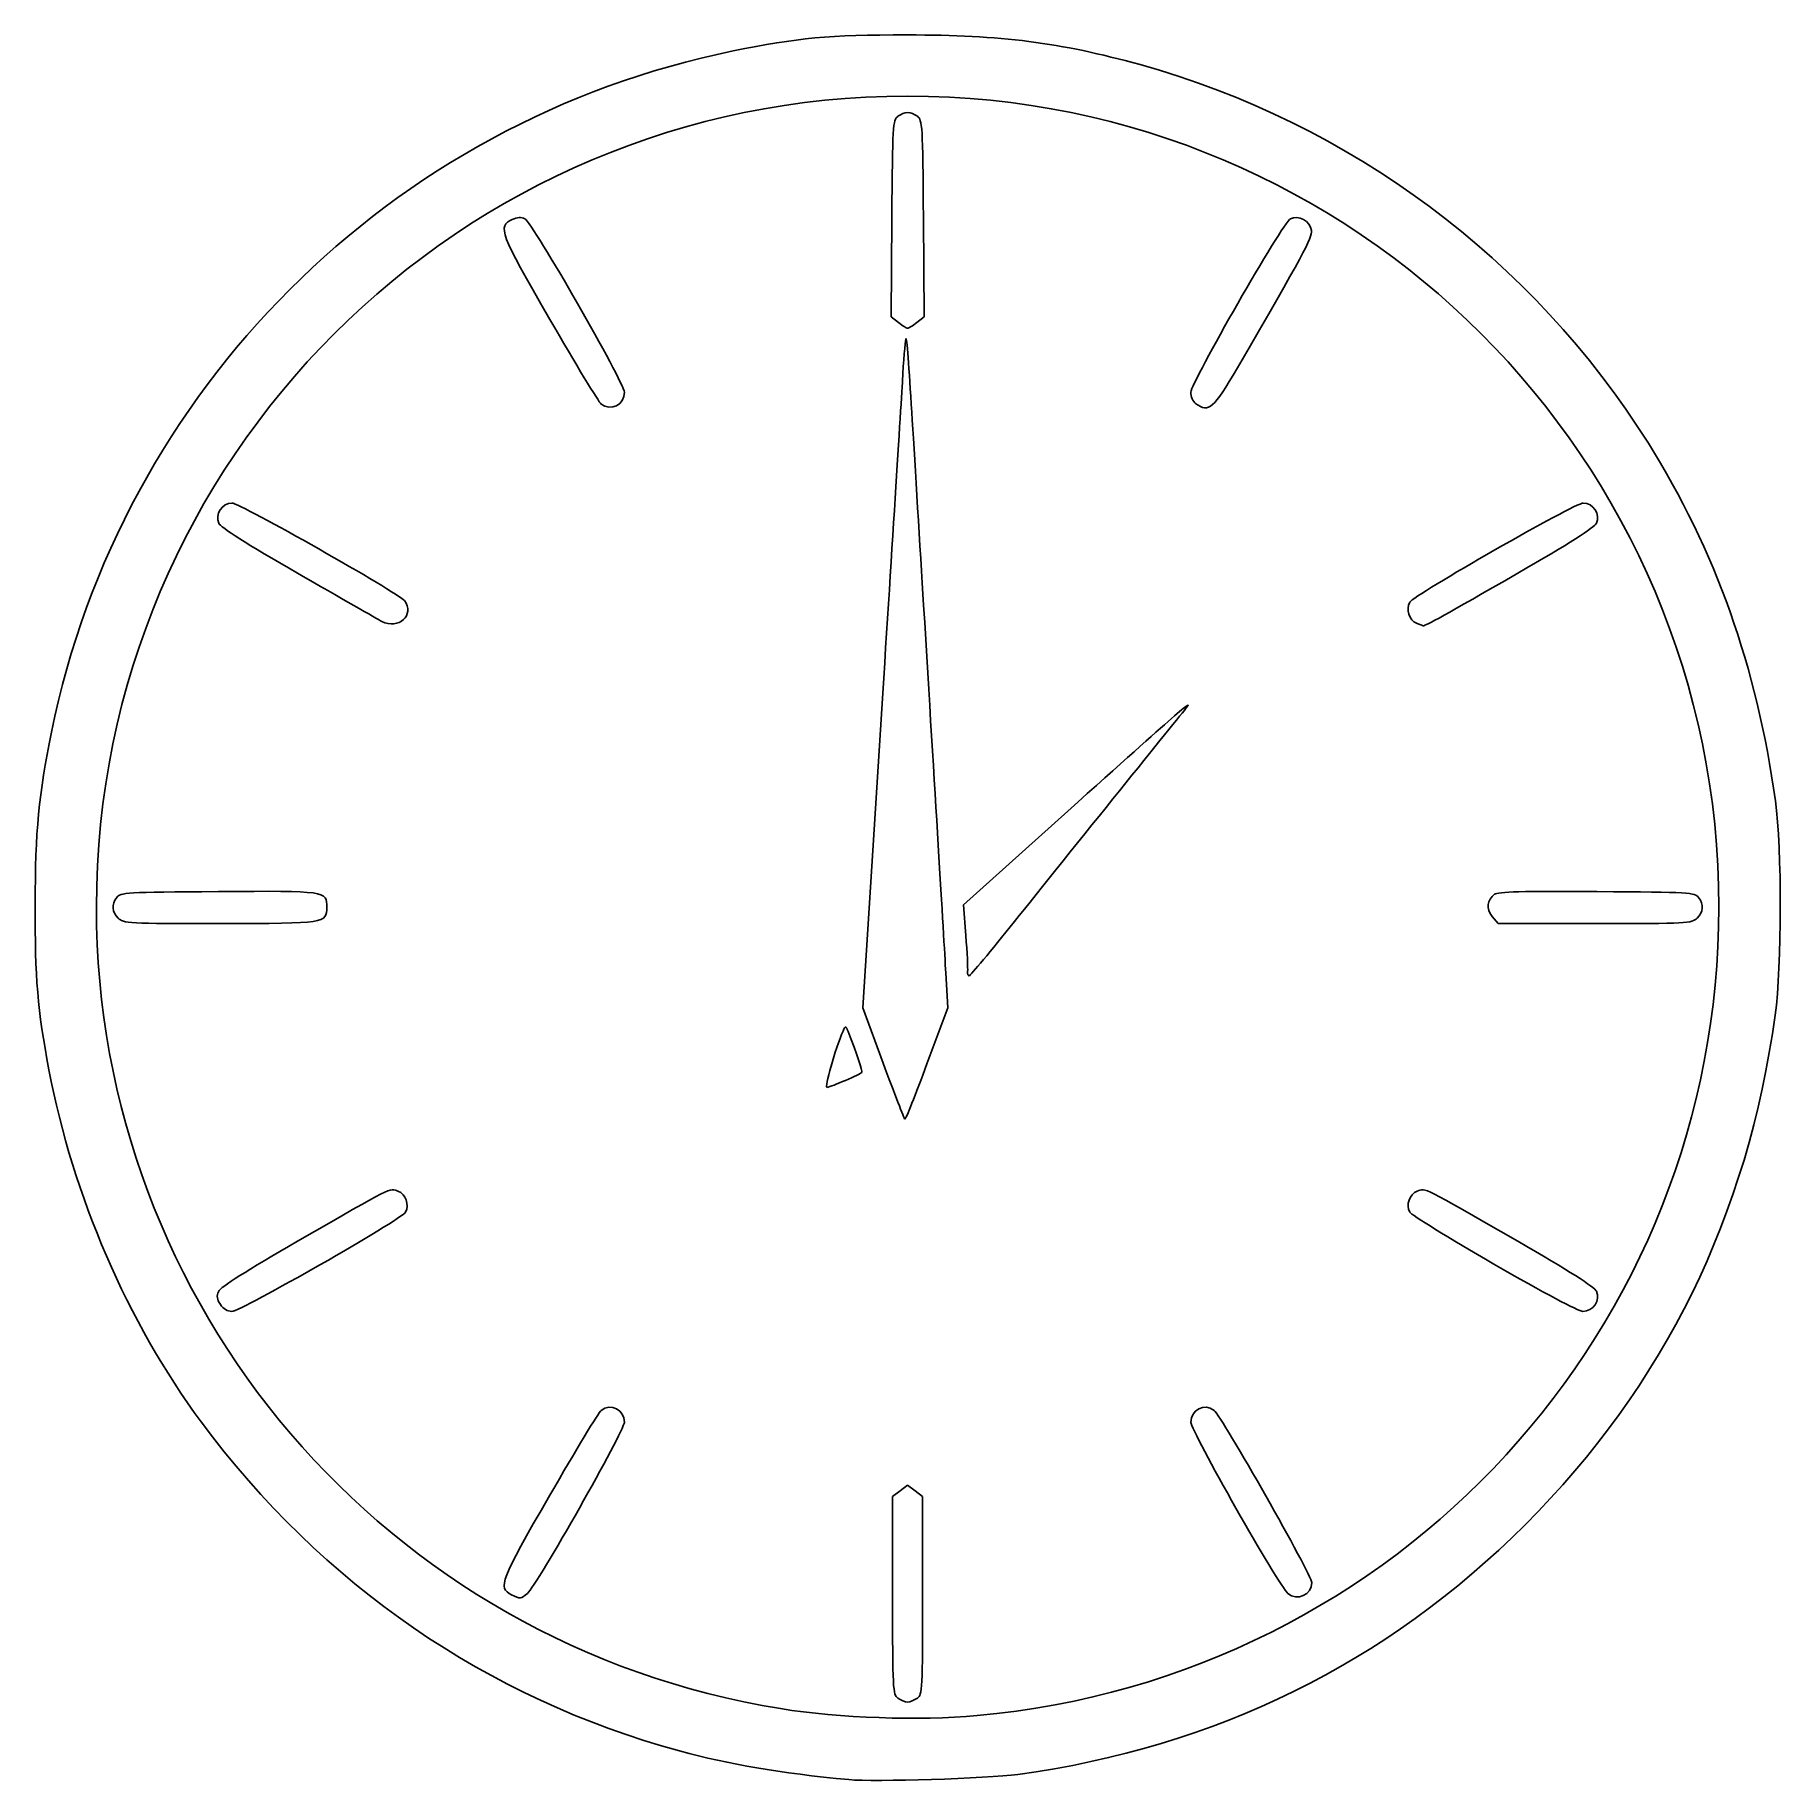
# Model space of a CAD drawing. Extents: x 14 to 195, y 62 to 243.
import ezdxf

# ---------------------------------------------------------------- set-up
doc = ezdxf.new("R2010")
doc.units = 0
doc.layers.add('Layer_1', color=7, linetype='CONTINUOUS')

msp = doc.modelspace()

# ---------------------------------------------------------------- linework, layer by layer
at = {"layer": 'Layer_1', "color": 7}
for p, q in [((102.59813, 214.041893), (102.67933, 224.266045)), ((105.96742, 224.266045), (106.04862, 214.041893)), ((103.35699, 213.444972), (102.59813, 214.041893)), ((103.35701, 213.444972), (103.35699, 213.444972)), ((106.04862, 214.041893), (105.28976, 213.444972)), ((72.434846, 204.962714), (72.434846, 204.962716)), ((134.30878, 204.993536), (134.30878, 204.993536)), ((49.62332, 182.35106), (49.62332, 182.35106)), ((157.25594, 182.16489), (157.25594, 182.16489)), ((101.63517, 173.26548), (99.652023, 142.14763)), ((120.97444, 162.59017), (110.14465, 152.85253)), ((110.14465, 152.85253), (110.38173, 149.65117)), ((22.202455, 151.47033), (22.202455, 151.47033)), ((115.43831, 151.12712), (115.43826, 151.12711)), ((165.74252, 150.90202), (165.14861, 151.65706)), ((175.80944, 150.90202), (165.74252, 150.90202)), ((108.49231, 142.1341), (108.29026, 145.79497)), ((99.652023, 142.14763), (101.7753, 136.39662)), ((106.33221, 136.30175), (108.49231, 142.1341)), ((97.873153, 134.59587), (97.873153, 134.59588)), ((106.33226, 136.30176), (106.33221, 136.30175)), ((165.31625, 115.48057), (165.31625, 115.48057)), ((32.824352, 111.27388), (32.824352, 111.27388)), ((102.76051, 91.30953), (103.54193, 91.89318)), ((102.76051, 81.0167), (102.76051, 91.30953)), ((103.54193, 91.89318), (104.32336, 92.47683)), ((104.32336, 92.47683), (105.10479, 91.89318)), ((105.10479, 91.89318), (105.88622, 91.30953)), ((105.88622, 91.30953), (105.88622, 81.0167)), ((63.12073, 81.08143), (63.12073, 81.08143)), ((143.88919, 81.20616), (143.88919, 81.20616)), ((103.31209, 70.3207), (103.31209, 70.3207)), ((111.56935, 68.49659), (111.56935, 68.49659)), ((98.21399, 61.84102), (98.214008, 61.84102))]:
    msp.add_line(p, q, dxfattribs=at)
for points in [[(86.164815, 241.695479), (92.969034, 243.081263), (96.019748, 243.361094), (104.32336, 243.361094)], [(104.32336, 243.361094), (114.05365, 243.361094), (120.20163, 242.575558), (128.50081, 240.271905)], [(15.248047, 170.81712), (22.465655, 206.398537), (50.517719, 234.435399), (86.164815, 241.695479)], [(128.50081, 240.271905), (150.35996, 234.204333), (169.33901, 220.067152), (181.38344, 200.880497)], [(104.32336, 237.00084), (57.755069, 237.00084), (19.929483, 199.175251), (19.929483, 152.60696)], [(188.71725, 152.60696), (188.71725, 199.192368), (150.90878, 237.00084), (104.32336, 237.00084)], [(102.67933, 224.266045), (102.75673, 234.008504), (102.7865, 234.509188), (103.3121, 234.89329)], [(103.3121, 234.89329), (104.01168, 235.40454), (104.63506, 235.40454), (105.33464, 234.89329)], [(105.33464, 234.89329), (105.86025, 234.509188), (105.89006, 234.008504), (105.96742, 224.266045)], [(67.104409, 213.767784), (61.864935, 222.850103), (61.649598, 223.420938), (63.186336, 224.154056)], [(63.186336, 224.154056), (63.736932, 224.416718), (64.119254, 224.440275), (64.502542, 224.235146)], [(64.502542, 224.235146), (65.306381, 223.804943), (74.832878, 207.203395), (74.850994, 206.201194)], [(133.79573, 206.2012), (133.81383, 207.203401), (143.34034, 223.804948), (144.14419, 224.235152)], [(144.14419, 224.235152), (144.96887, 224.676512), (146.21435, 223.974816), (146.32618, 223.005833)], [(146.32618, 223.005833), (146.41408, 222.244036), (145.47014, 220.492597), (138.63096, 208.727787)], [(72.434846, 204.962716), (72.184148, 205.158073), (69.785456, 209.120354), (67.104409, 213.767784)], [(104.32338, 212.848051), (104.20925, 212.848051), (103.77438, 213.116667), (103.35701, 213.444972)], [(105.28976, 213.444972), (104.87238, 213.116667), (104.43752, 212.848051), (104.32338, 212.848051)], [(104.17089, 211.765732), (104.09929, 211.815312), (103.94567, 210.174562), (103.82951, 208.119602)], [(104.81073, 203.274327), (104.53042, 207.895011), (104.24249, 211.716143), (104.17089, 211.765732)], [(103.82951, 208.119602), (103.71335, 206.06464), (102.7259, 190.38029), (101.63517, 173.26548)], [(138.63096, 208.727787), (136.1595, 204.476384), (135.63535, 204.023526), (134.30878, 204.993536)], [(74.850994, 206.201194), (74.874754, 204.887026), (73.461554, 204.162644), (72.434846, 204.962714)], [(134.30878, 204.993536), (133.99646, 205.221915), (133.78694, 205.715085), (133.79573, 206.2012)], [(105.98555, 184.01932), (105.6197, 189.98888), (105.09104, 198.653642), (104.81073, 203.274327)], [(181.38344, 200.880497), (188.33051, 189.8139), (192.68939, 177.54491), (194.59669, 163.68904)], [(32.648322, 192.56602), (32.235625, 193.47178), (33.021542, 194.66206), (34.032285, 194.66206)], [(34.032285, 194.66206), (34.826329, 194.66206), (51.361727, 185.29729), (51.967602, 184.50446)], [(156.56134, 184.33493), (156.96848, 185.08119), (173.72016, 194.66206), (174.61782, 194.66206)], [(174.61782, 194.66206), (175.62518, 194.66206), (176.41031, 193.47005), (175.99841, 192.56602)], [(40.858115, 187.35674), (35.593977, 190.38859), (32.845955, 192.13226), (32.648322, 192.56602)], [(175.99841, 192.56602), (175.80081, 192.13234), (173.05184, 190.38769), (167.78861, 187.3556)], [(49.62332, 182.35106), (49.154457, 182.59767), (45.210117, 184.85023), (40.858115, 187.35674)], [(167.78861, 187.3556), (160.26431, 183.02096), (158.16425, 181.85236), (157.97194, 181.89304)], [(51.967602, 184.50446), (53.096581, 183.02711), (51.363909, 181.43551), (49.62332, 182.35106)], [(108.29026, 145.79497), (108.08351, 149.54176), (107.16916, 164.70629), (105.98555, 184.01932)], [(157.25594, 182.16489), (156.51525, 182.46294), (156.15465, 183.58949), (156.56134, 184.33493)], [(157.97194, 181.89304), (157.92514, 181.90304), (157.6029, 182.02529), (157.25594, 182.16489)], [(133.31143, 173.34508), (134.15748, 174.39774), (132.47696, 172.93272), (120.97444, 162.59017)], [(126.35862, 164.71738), (129.9052, 169.11741), (133.03398, 172.99988), (133.31143, 173.34508)], [(13.552645, 152.89111), (13.570205, 160.57464), (13.919405, 164.26718), (15.248047, 170.81712)], [(115.43826, 151.12711), (117.89788, 154.20173), (122.81204, 160.31735), (126.35862, 164.71738)], [(194.59669, 163.68904), (195.29162, 158.64065), (195.27998, 146.49824), (194.57529, 141.38278)], [(14.996447, 135.69967), (13.804962, 141.98234), (13.535093, 145.19572), (13.552645, 152.89111)], [(22.202455, 151.47033), (21.53347, 152.13931), (21.47852, 152.85369), (22.037234, 153.61823)], [(22.037234, 153.61823), (22.421602, 154.14419), (22.913405, 154.17297), (32.622046, 154.23788)], [(32.622046, 154.23788), (43.854321, 154.31298), (43.893032, 154.30738), (43.893032, 152.60696)], [(165.14861, 151.65706), (164.50371, 152.47693), (164.5932, 153.33715), (165.38743, 153.95263)], [(165.38743, 153.95263), (165.73532, 154.22224), (168.25589, 154.28982), (176.02508, 154.23788)], [(176.02508, 154.23788), (185.73372, 154.17298), (186.22553, 154.14418), (186.60989, 153.61823)], [(186.60989, 153.61823), (187.1686, 152.85369), (187.11365, 152.13931), (186.44467, 151.47033)], [(19.929483, 152.60696), (19.929483, 111.13854), (50.053181, 75.85157), (91.110103, 69.22581)], [(32.787266, 150.91105), (23.143282, 150.90205), (22.749635, 150.92315), (22.202455, 151.47033)], [(43.893032, 152.60696), (43.893032, 150.9329), (43.815142, 150.921), (32.787266, 150.91105)], [(110.74083, 145.47856), (110.86491, 145.51026), (112.9787, 148.05252), (115.43831, 151.12712)], [(111.56935, 68.49659), (155.38301, 72.47068), (188.71725, 108.81328), (188.71725, 152.60696)], [(186.44467, 151.47033), (185.89775, 150.9234), (185.49749, 150.90202), (175.80944, 150.90202)], [(110.38173, 149.65117), (110.51213, 147.89042), (110.59553, 146.21814), (110.56707, 145.93501)], [(110.56707, 145.93501), (110.53857, 145.65186), (110.61677, 145.44645), (110.74083, 145.47856)], [(98.132583, 139.67498), (97.886543, 140.29033), (97.862923, 140.29258), (97.610684, 139.72458)], [(194.57529, 141.38278), (191.6896, 120.43432), (183.0768, 102.88019), (168.56346, 88.36684)], [(97.610684, 139.72458), (96.790719, 137.8782), (95.630531, 133.76752), (95.953251, 133.85216)], [(99.548553, 135.42009), (99.653533, 135.57167), (99.059373, 137.35711), (98.132583, 139.67498)], [(101.7753, 136.39662), (102.94311, 133.23356), (103.96014, 130.60596), (104.03538, 130.55751)], [(30.823986, 99.07368), (23.157371, 109.43188), (17.491572, 122.54293), (14.996447, 135.69967)], [(95.953251, 133.85216), (96.155054, 133.90506), (97.019015, 134.23975), (97.873153, 134.59587)], [(97.873153, 134.59588), (98.727303, 134.95199), (99.481223, 135.32289), (99.548553, 135.42009)], [(104.03538, 130.55751), (104.11068, 130.50911), (105.14421, 133.09397), (106.33226, 136.30176)], [(40.858115, 117.8583), (50.863004, 123.62199), (50.418636, 123.40056), (51.304344, 123.06381)], [(157.34238, 123.06381), (158.22809, 123.40056), (157.78372, 123.62199), (167.78861, 117.8583)], [(51.304344, 123.06381), (52.119153, 122.75402), (52.510932, 121.66055), (52.087135, 120.87898)], [(156.55281, 120.89033), (156.12951, 121.64673), (156.53241, 122.75586), (157.34238, 123.06381)], [(52.087135, 120.87898), (51.682695, 120.13309), (34.929696, 110.55185), (34.029941, 110.55185)], [(165.31625, 115.48057), (160.65045, 118.1806), (156.70689, 120.61499), (156.55281, 120.89033)], [(32.648322, 112.6479), (32.845915, 113.08157), (35.594887, 114.82623), (40.858115, 117.8583)], [(167.78861, 117.8583), (173.05184, 114.82623), (175.80081, 113.08157), (175.99841, 112.6479)], [(174.57441, 110.56163), (174.10051, 110.56763), (170.50436, 112.47828), (165.31625, 115.48057)], [(32.824352, 111.27388), (32.459211, 111.83116), (32.419042, 112.14468), (32.648322, 112.6479)], [(34.029941, 110.55185), (33.559024, 110.55185), (33.128502, 110.80969), (32.824352, 111.27388)], [(175.99841, 112.6479), (176.42238, 111.71736), (175.62449, 110.54838), (174.57441, 110.56163)], [(67.104409, 91.44613), (69.785456, 96.09355), (72.184148, 100.05584), (72.434846, 100.25119)], [(72.434846, 100.25119), (73.461328, 101.05109), (74.874369, 100.32699), (74.851638, 99.01272)], [(133.79509, 99.01272), (133.77239, 100.32697), (135.1854, 101.05109), (136.21188, 100.25119)], [(136.21188, 100.25119), (136.98844, 99.64605), (146.37847, 83.11235), (146.37847, 82.35014)], [(80.596334, 64.83093), (60.574771, 70.2777), (43.383051, 82.10539), (30.823986, 99.07368)], [(74.851638, 99.01272), (74.835928, 98.106), (65.748534, 82.0683), (64.765669, 81.21274)], [(143.88919, 81.20616), (142.90117, 82.06536), (133.81086, 98.10118), (133.79509, 99.01272)], [(63.12073, 81.08143), (61.668921, 81.81223), (61.912837, 82.44685), (67.104409, 91.44613)], [(168.56346, 88.36684), (154.11262, 73.91601), (136.374, 65.1823), (115.79, 62.38354)], [(146.37847, 82.35014), (146.37847, 81.09276), (144.83516, 80.38352), (143.88919, 81.20616)], [(64.765669, 81.21274), (64.088903, 80.62363), (64.03823, 80.61959), (63.12073, 81.08143)], [(103.31209, 70.3207), (102.78365, 70.70694), (102.76051, 71.15582), (102.76051, 81.0167)], [(105.88622, 81.0167), (105.88622, 71.15582), (105.86302, 70.70694), (105.33464, 70.3207)], [(91.110103, 69.22581), (97.179608, 68.24632), (105.52916, 67.94872), (111.56935, 68.49659)], [(104.32336, 69.91753), (104.07054, 69.91753), (103.61546, 70.09896), (103.31209, 70.3207)], [(105.33464, 70.3207), (105.03127, 70.09896), (104.5762, 69.91753), (104.32336, 69.91753)], [(98.214008, 61.84102), (90.923384, 62.53944), (85.862204, 63.39837), (80.596334, 64.83093)], [(115.79, 62.38354), (112.61578, 61.95195), (100.84784, 61.58871), (98.21399, 61.84102)]]:
    msp.add_open_spline(points, degree=3, dxfattribs=at)

doc.saveas('drawing.dxf')
